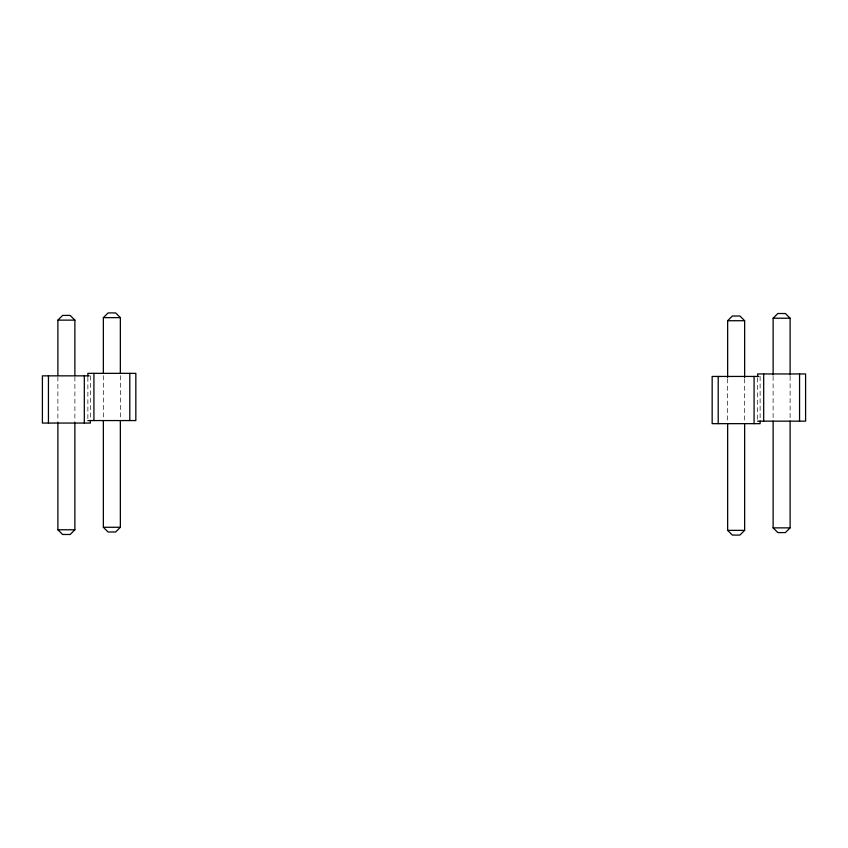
<?xml version="1.0" encoding="UTF-8"?>
<svg xmlns="http://www.w3.org/2000/svg" width="848" height="848" viewBox="0 0 848 848"><rect width="100%" height="100%" fill="white"/><g stroke="black" fill="none" stroke-linecap="round" stroke-linejoin="round"><path stroke-width="0.64" stroke-dasharray="4.24 3.18" d="M790.113 376.247L790.113 419.749M773.122 376.247L773.122 419.749M760.126 376.438L760.126 419.718M757.635 377.879L757.635 419.855M744.639 378.738L744.639 422.251M727.648 378.738L727.648 422.251M120.352 375.653L120.352 419.156M103.361 375.653L103.361 419.156M90.365 375.844L90.365 419.124M87.874 377.286L87.874 419.251M74.878 376.83L74.878 421.657M57.887 376.83L57.887 421.657"/><path stroke-width="1.27" d="M57.887 375.505L57.887 320.131L62.604 315.414L70.161 315.414L74.878 320.131L74.878 375.505M103.361 373.014L103.361 317.64L108.078 312.923L115.635 312.923L120.352 317.64L120.352 373.014M74.878 422.972L74.878 529.767L70.161 534.484L62.604 534.484L57.887 529.767L57.887 422.972M120.352 420.481L120.352 527.276L115.635 531.993L108.078 531.993L103.361 527.276L103.361 420.481M727.648 377.424L727.648 320.724L732.365 316.007L739.922 316.007L744.639 320.724L744.639 377.424M773.122 374.922L773.122 318.233L777.839 313.516L785.396 313.516L790.113 318.233L790.113 374.922M744.639 423.565L744.639 530.36L739.922 535.077L732.365 535.077L727.648 530.36L727.648 423.565M790.113 421.074L790.113 527.869L785.396 532.586L777.839 532.586L773.122 527.869L773.122 421.074M103.361 317.64L120.352 317.64M773.122 318.233L790.113 318.233M57.887 320.131L74.878 320.131M727.648 320.724L744.639 320.724M89.157 375.844L42.4 375.844L42.4 423.057L90.365 423.057L90.365 420.438M758.918 376.438L712.161 376.438L712.161 423.661L760.126 423.661L760.126 421.032M87.874 420.566L135.839 420.566L135.839 373.353L87.874 373.353L87.874 375.971M757.635 421.159L805.6 421.159L805.6 373.947L757.635 373.947L757.635 376.565M103.361 527.276L120.352 527.276M773.122 527.869L790.113 527.869M57.887 529.767L74.878 529.767M727.648 530.36L744.639 530.36M799.558 373.947L799.558 421.159M763.677 373.947L763.677 421.159M754.084 376.438L754.084 423.661M718.203 376.438L718.203 423.661M129.797 373.353L129.797 420.566M93.916 373.353L93.916 420.566M84.323 375.844L84.323 423.057M48.442 375.844L48.442 423.057"/></g></svg>
